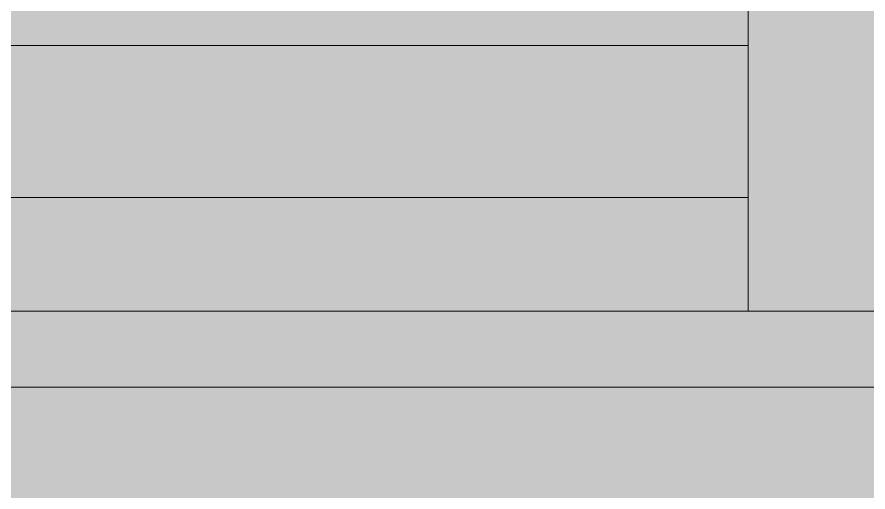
# Model space of a CAD drawing. Header units: inches. Extents: x 20139 to 37433, y -23296 to -20170.
# Drawn here: x 31350.48 to 31356.08, y -22546.24 to -22543.12 of the extents above; entities that cross this region are included whole.
import ezdxf

# ---------------------------------------------------------------- set-up
doc = ezdxf.new("R2010")
doc.units = ezdxf.units.IN
doc.header["$MEASUREMENT"] = 0
for name, color, linetype, lineweight in [('A-GLAZ-CURT', 52, 'Continuous', 9), ('A-GLAZ-CWMG', 51, 'Continuous', 9), ('I-WALL', 2, 'Continuous', 9), ('S-BEAM', 12, 'Continuous', 9)]:
    doc.layers.add(name, color=color, linetype=linetype, lineweight=lineweight)

# ---------------------------------------------------------------- blocks, each defined once
blk = doc.blocks.new('W-Wide Flange - W21X166-807738-Level 1')
at = {"layer": 'S-BEAM'}
h = blk.add_hatch(color=256, dxfattribs=at)
h.paths.add_polyline_path([(22783.0875, -22549.2528), (22783.0875, -22536.8528), (22077.057, -22536.8528), (22077.057, -22540.5528), (22173.5152, -22540.5528), (22173.5152, -22549.2528), (22769.7073, -22549.2528)], flags=0)
h.paths.add_polyline_path([(22792.8907, -22549.2528), (22792.8907, -22536.8528), (22788.0875, -22536.8528), (22788.0875, -22549.2528)], flags=0)
h.paths.add_polyline_path([(22130.3358, -22549.2528), (22168.5152, -22549.2528), (22168.5152, -22545.5528), (22077.057, -22545.5528), (22077.057, -22549.2528), (22113.0555, -22549.2528)], flags=0)
blk = doc.blocks.new('System Panel - Glazed-V109-Level 1')
at = {"layer": 'A-GLAZ-CURT', "transparency": 33554649}
h = blk.add_hatch(color=256, dxfattribs=at)
h.paths.add_polyline_path([(-1.7391, -1.25), (16.5938, -1.25), (16.5938, -0.25), (-4.5938, -0.25), (-4.5938, -1.25)], flags=0)
h.paths.add_polyline_path([(-10.5938, -1.25), (-10.5938, -0.25), (-16.5937, -0.25), (-16.5937, -1.25)], flags=0)
h.paths.add_polyline_path([(-10.3608, -1.25), (-4.8268, -1.25), (-4.8268, -0.25), (-10.3608, -0.25)], flags=0)
at = {"layer": 'A-GLAZ-CURT'}
for p, q in [((-4.5938, -0.25), (16.5938, -0.25)), ((-4.5938, -0.25), (16.5938, -0.25)), ((16.5938, -0.25), (16.5938, -1.25)), ((16.5938, -0.25), (16.5938, -1.25)), ((16.5938, -1.25), (-4.5938, -1.25)), ((16.5938, -1.25), (-4.5938, -1.25))]:
    blk.add_line(p, q, dxfattribs=at)
blk = doc.blocks.new('Rectangular Mullion - Rectangular Mullion 1-V110-Level 1')
at = {"layer": 'A-GLAZ-CWMG'}
h = blk.add_hatch(color=256, dxfattribs=at)
h.paths.add_polyline_path([(22070.2652, -22545.0528), (22075.4072, -22545.0528), (22075.4072, -22544.3028), (22069.8732, -22544.3028), (22069.8732, -22545.0528)], flags=0)
h.paths.add_polyline_path([(22096.8277, -22545.0528), (22096.8277, -22544.3028), (22075.6402, -22544.3028), (22075.6402, -22545.0528), (22078.4948, -22545.0528)], flags=0)
h.paths.add_polyline_path([(22069.8732, -22543.3028), (22075.4072, -22543.3028), (22075.4072, -22541.0528), (22070.2652, -22541.0528), (22070.2652, -22542.9278), (22069.8732, -22542.9278)], flags=0)
h.paths.add_polyline_path([(22096.8277, -22543.3028), (22096.8277, -22541.0528), (22075.6402, -22541.0528), (22075.6402, -22543.3028), (22078.4948, -22543.3028)], flags=0)
h = blk.add_hatch(color=256, dxfattribs=at)
h.paths.add_polyline_path([(22070.2652, -22544.3028), (22075.4072, -22544.3028), (22075.4072, -22543.3028), (22069.8732, -22543.3028), (22069.8732, -22544.3028)], flags=0)
h.paths.add_polyline_path([(22075.6402, -22544.3028), (22096.8277, -22544.3028), (22096.8277, -22543.3028), (22075.6402, -22543.3028)], flags=0)
blk.add_line((22075.6402, -22545.0528), (22096.8277, -22545.0528), dxfattribs=at)
blk = doc.blocks.new('Rectangular Mullion - Rectangular Mullion 1-827464-Level 1')
at = {"layer": 'A-GLAZ-CWMG'}
blk.add_hatch(color=256, dxfattribs=at).paths.add_polyline_path([(1, -2), (-1, -2), (-1, 2), (1, 2)], flags=0)
at = {"layer": 'A-GLAZ-CWMG', "lineweight": 13}
for p, q in [((1, 2), (-1, 2)), ((-1, 2), (-1, -2)), ((1, -2), (1, 2)), ((-1, -2), (1, -2))]:
    blk.add_line(p, q, dxfattribs=at)

msp = doc.modelspace()

# ---------------------------------------------------------------- hatches: boundary and pattern name
at = {"layer": 'I-WALL'}
h = msp.add_hatch(color=256, dxfattribs=at)
h.paths.add_polyline_path([(31393.47419, -22545.55281), (31426.97419, -22545.55281), (31426.97419, -22545.05281), (31334.09919, -22545.05281), (31334.09919, -22545.55281), (31392.47419, -22545.55281)], flags=0)
h.paths.add_polyline_path([(31393.47419, -22541.05281), (31426.97419, -22541.05281), (31426.97419, -22540.55281), (31334.09919, -22540.55281), (31334.09919, -22541.05281), (31392.47419, -22541.05281)], flags=0)

# ---------------------------------------------------------------- linework, layer by layer
msp.add_line((31334.09919, -22545.55281), (31426.97419, -22545.55281), dxfattribs=at)

# ---------------------------------------------------------------- block references
at = {"layer": 'A-GLAZ-CURT'}
msp.add_blockref('System Panel - Glazed-V109-Level 1', (31338.69294, -22543.05281), dxfattribs=at)
at = {"layer": 'A-GLAZ-CWMG'}
msp.add_blockref('Rectangular Mullion - Rectangular Mullion 1-V110-Level 1', (9258.45897, 0), dxfattribs=at)
at = {"layer": 'A-GLAZ-CWMG', "extrusion": (0, 0, -1), "rotation": 180}
msp.add_blockref('Rectangular Mullion - Rectangular Mullion 1-827464-Level 1', (-31356.28669, -22543.05281), dxfattribs=at)
at = {"layer": 'S-BEAM'}
msp.add_blockref('W-Wide Flange - W21X166-807738-Level 1', (9258.45897, 0), dxfattribs=at)

doc.saveas('drawing.dxf')
